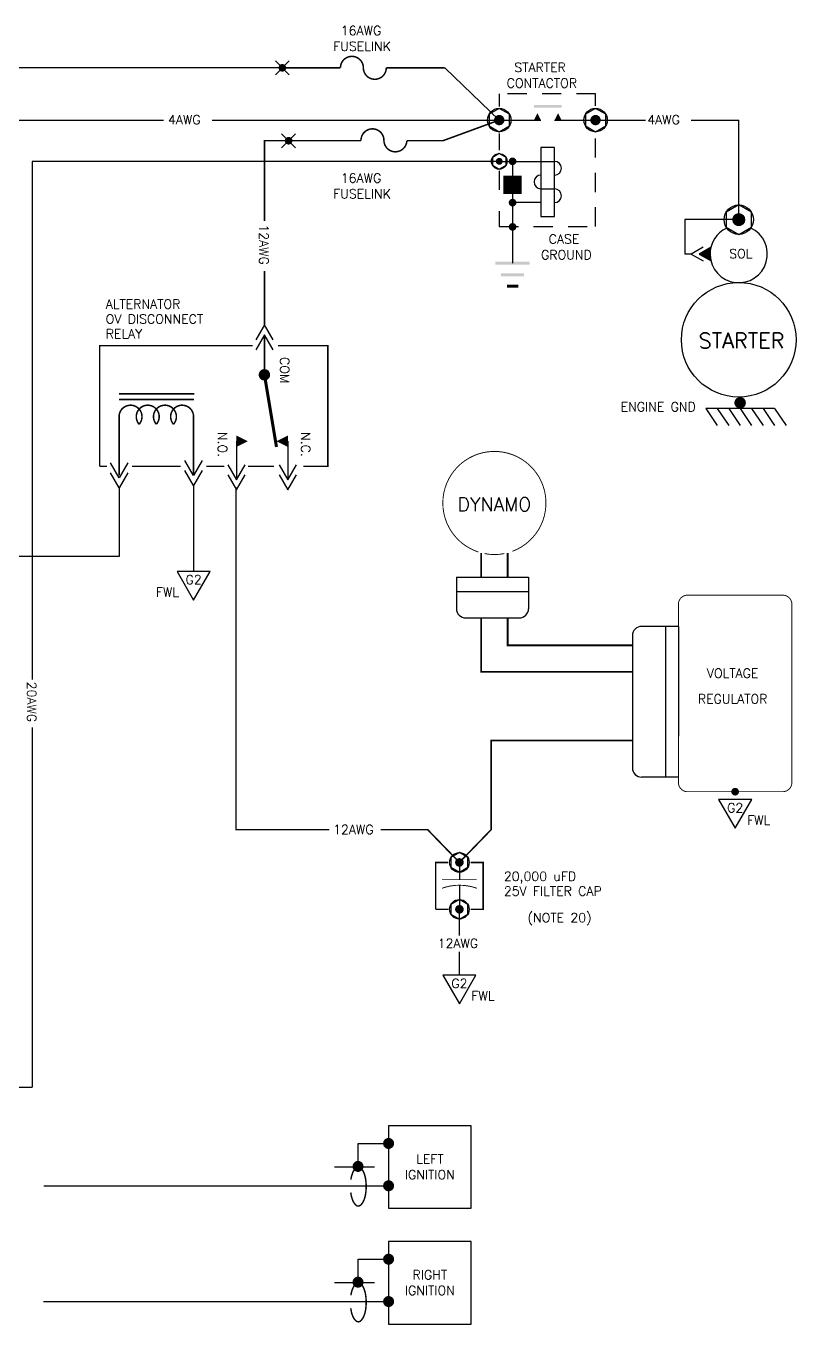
# Model space of a CAD drawing. Extents: x -0.2 to 13.5, y 0.7 to 9.7.
# Drawn here: x 8.48 to 13.51, y 1.23 to 9.72 of the extents above; entities that cross this region are included whole.
import ezdxf
from ezdxf.enums import TextEntityAlignment as Align

# ---------------------------------------------------------------- set-up
doc = ezdxf.new("R2010")
doc.units = 0
doc.header["$LTSCALE"] = 0.5
doc.header["$MEASUREMENT"] = 0
doc.linetypes.add('HIDDEN', pattern=[0.375, 0.25, -0.125])
doc.layers.get('0').update_dxf_attribs({"linetype": 'CONTINUOUS'})
doc.styles.get("Standard").update_dxf_attribs({"font": 'ROMANS.shx'})

# ---------------------------------------------------------------- blocks, each defined once
blk = doc.blocks.new('ENGGND', base_point=(26.13794089394672, 15.93728292813251))
for p, q in [((26.175, 16.1625), (26.2875, 16.2375)), ((26.175, 16.0875), (26.2875, 16.1625)), ((26.17499999999999, 16.1625), (26.175, 15.7125)), ((26.175, 16.0125), (26.2875, 16.0875)), ((26.175, 15.9375), (26.2875, 16.0125)), ((26.175, 15.8625), (26.2875, 15.9375)), ((26.175, 15.7875), (26.2875, 15.8625)), ((26.175, 15.7125), (26.2875, 15.7875))]:
    blk.add_line(p, q)
blk.add_lwpolyline([(26.11919089394672, 15.93728292813251, 0.0375, 0.0375, 1), (26.15669089394672, 15.93728292813251, 0.0375, 0.0375, 1)], format="xyseb", close=True)
blk = doc.blocks.new('SPADETERM')
at = {"color": 7}
for p, q in [((0, 0), (-0.09778629398190475, 0.0564569431535098)), ((-0.09778629398190475, -0.0564569431535098), (0, 0)), ((0.06509466086077254, 0), (-0.03269163312113221, 0.0564569431535098)), ((-0.03269163312113221, -0.0564569431535098), (0.06509466086077254, 0))]:
    blk.add_line(p, q, dxfattribs=at)
blk = doc.blocks.new('SPADTERM')
at = {"color": 7, "xscale": 0.8, "yscale": 0.8, "zscale": 0.8, "rotation": 270}
blk.add_blockref('SPADETERM', (0, 0.05207572868861732), dxfattribs=at)
blk = doc.blocks.new('DOT')
at = {"color": 7}
blk.add_lwpolyline([(-0.01249999999999929, 0, 0.025, 0.025, 1), (0.01249999999999929, 0, 0.025, 0.025, 1)], format="xyseb", close=True, dxfattribs=at)
blk = doc.blocks.new('GND', base_point=(5.399999999999999, 6.45))
for points in [[(5.2875, 6.46), (5.2875, 6.44), (5.5125, 6.46), (5.5125, 6.44)], [(5.325, 6.385), (5.325, 6.365), (5.475, 6.385), (5.475, 6.365)], [(5.4375, 6.29), (5.4375, 6.31), (5.3625, 6.29), (5.3625, 6.31)]]:
    blk.add_trace(points)
blk = doc.blocks.new('DIODE')
blk.add_lwpolyline([(0, 0, 0.15, 0.15, 0), (0, -0.02324600182806336, 0, 0.15, 0), (0, -0.1510990118823976, 0.15, 0.15, 0)], format="xyseb")
blk = doc.blocks.new('G2')
blk.add_lwpolyline([(-0.1081406414737565, 0), (3.552713678800501e-15, -0.1873050853956357), (0.1081406414737565, 0)], close=True)
blk.add_text('G2', height=0.06).set_placement((0.0003153238489126409, -0.08411461235873219), align=Align.CENTER)
blk.add_text('FWL', height=0.06).set_placement((0.07846050842648467, -0.1654969308705887))
blk = doc.blocks.new('SPLICE')
for p, q in [((-0.04540863766729331, -0.04540863766729331), (0.04540863766729686, 0.04540863766729331)), ((0.04540863766729331, -0.04540863766730041), (-0.04540863766729331, 0.04540863766729331))]:
    blk.add_line(p, q)
blk.add_blockref('DOT', (0, 0))
blk = doc.blocks.new('FUSELINK')
blk.add_lwpolyline([(0, 0, 0.01, 0.01, 0), (0.3821036461725971, 0, 0.01, 0.01, -1.000000000000012), (0.5321036461725992, 1.77635683940025e-15, 0.01, 0.01, 1), (0.68210364617258, 1.77635683940025e-15, 0.01, 0.01, 0), (1.062575838947687, 1.77635683940025e-15, 0.01, 0.01, 0)], format="xyseb")
blk.add_blockref('SPLICE', (1.062575838947687, 1.77635683940025e-15))

msp = doc.modelspace()

# ---------------------------------------------------------------- linework, layer by layer
at = {"color": 7}
for p, q in [((10.1524001465484, 9.450556581538128), (6.967268063109422, 9.450556581538128)), ((11.57188142908023, 9.108591531687797), (11.21497598549609, 9.45055658153813)), ((7.399827575625689, 9.108591531687798), (9.374573081707673, 9.108591531687797)), ((9.692592713457856, 9.108591531687797), (11.57188142908023, 9.108591531687797)), ((12.20188142908023, 9.108591531687797), (12.52926664756051, 9.108591531687797)), ((12.82725205447511, 9.108591531687797), (13.1388780702546, 9.108591531687797)), ((13.1388780702546, 8.457030042652566), (13.1388780702546, 9.108591531687797)), ((11.57188142908023, 8.838591531687797), (8.5159620868233, 8.838591531687797)), ((8.5159620868233, 8.838591531687797), (8.515962086823299, 5.447797944459113)), ((11.65912217712695, 8.838591531687527), (11.65912217712695, 8.171483591442716)), ((10.03543946205137, 7.768597782940394), (9.978982518897865, 7.670811488958489)), ((10.09189640520488, 7.670811488958489), (10.03543946205137, 7.768597782940394)), ((10.03543946205137, 7.703503122079622), (9.978982518897865, 7.605716828097717)), ((10.09189640520488, 7.605716828097717), (10.03543946205137, 7.703503122079622)), ((9.572004792262018, 6.783615648391097), (9.515547849108508, 6.881401942373002)), ((9.628461735415527, 6.881401942373002), (9.572004792262018, 6.783615648391097)), ((9.084504792262017, 6.76720283558653), (9.028047849108507, 6.864989129568435)), ((9.084504792262017, 6.702108174725757), (9.028047849108507, 6.799894468707662)), ((9.140961735415527, 6.864989129568435), (9.084504792262017, 6.76720283558653)), ((9.140961735415527, 6.799894468707662), (9.084504792262017, 6.702108174725757)), ((9.572004792262018, 6.718520987530325), (9.515547849108508, 6.81630728151223)), ((9.628461735415527, 6.81630728151223), (9.572004792262018, 6.718520987530325)), ((9.79555698303177, 6.853083045300272), (9.852013926185279, 6.755296751318367)), ((9.852013926185279, 6.755296751318367), (9.908470869338789, 6.853083045300272)), ((10.13305698303177, 6.853083045300272), (10.18951392618528, 6.755296751318367)), ((10.18951392618528, 6.755296751318367), (10.24597086933879, 6.853083045300272)), ((9.572004792262018, 6.718520987530325), (9.572004792262018, 6.155458565364699)), ((9.79555698303177, 6.787988384439499), (9.852013926185279, 6.690202090457595)), ((9.852013926185279, 6.690202090457595), (9.908470869338789, 6.787988384439499)), ((10.13305698303177, 6.787988384439499), (10.18951392618528, 6.690202090457595)), ((10.18951392618528, 6.690202090457595), (10.24597086933879, 6.787988384439499)), ((9.084504792262017, 6.702108174725757), (9.084504792262017, 6.252717736517515)), ((9.084504792262017, 6.252717736517515), (6.979140074662307, 6.252717736517514)), ((8.515962086823299, 5.133019191354977), (8.515962086823299, 2.781469703001075)), ((6.002795195600196, 2.781469703001076), (8.515962086823299, 2.781469703001075)), ((10.64812354892896, 2.412210769683981), (10.84797884258903, 2.412210769683981)), ((10.64812354892896, 2.268914273067), (10.64812354892896, 2.412210769683981)), ((10.75638942232102, 2.25801715861827), (10.49478385884256, 2.25801715861827)), ((8.592085276725411, 2.135273273471429), (10.84797884258903, 2.135273273471429)), ((10.64812354892896, 1.654736216929295), (10.84797884258903, 1.654736216929295)), ((10.64812354892896, 1.511439720312313), (10.64812354892896, 1.654736216929295)), ((10.75638942232102, 1.500542605863584), (10.49478385884256, 1.500542605863584)), ((8.589692171316369, 1.377798720716743), (10.84797884258903, 1.377798720716743))]:
    msp.add_line(p, q, dxfattribs=at)
for p, q in [((11.59297258773675, 9.108591531687797), (11.84448641840064, 9.108591531687797)), ((11.93448641840055, 9.108591531687797), (12.20188142908023, 9.108591531687797)), ((11.84448641840064, 8.928591531687442), (11.84448641840064, 8.478591531687886)), ((11.93448641840055, 8.928591531687442), (11.84448641840064, 8.928591531687442)), ((11.93448641840055, 8.478591531687886), (11.93448641840055, 8.928591531687442)), ((11.57248384278428, 8.838591531687527), (11.93448641840055, 8.838591531687527)), ((11.84448641840064, 8.658591531687708), (11.93448641840055, 8.658591531687708)), ((11.84448641840064, 8.568591531687797), (11.65912217712695, 8.568591531687801)), ((11.84448641840064, 8.478591531687886), (11.93448641840055, 8.478591531687886)), ((13.1388780702546, 8.457030042652566), (12.78691501190248, 8.457030042652566)), ((12.78691501190248, 8.457030042652566), (12.78691501190248, 8.232030042652788)), ((12.82718044534942, 8.232030042652788), (12.78691501190248, 8.232030042652788)), ((9.852013926185279, 7.007056335054825), (9.852013926185279, 6.755296751318367)), ((10.18951392618528, 7.007056335054825), (10.18951392618528, 6.755296751318367)), ((11.29130441629285, 6.11671889527048), (11.76376176240066, 6.11671889527048)), ((11.29130441629285, 6.11671889527048), (11.29130441629285, 5.91138325352179)), ((11.76376176240066, 6.11671889527048), (11.76376176240066, 5.91138325352179)), ((11.29130441629285, 6.024930304224799), (11.76376176240066, 6.024930304224795)), ((11.35130441629285, 5.851383253521788), (11.70376176240067, 5.851383253521788)), ((12.74420799870242, 5.79572684050829), (12.503210484901, 5.795726840508293)), ((12.65988558224667, 5.79572684050829), (12.65988558224667, 4.809723240675292)), ((12.74420799870242, 5.79572684050829), (12.74420799870242, 5.077694495566052)), ((12.443210484901, 5.735726840508295), (12.443210484901, 4.869723240675294)), ((12.74420799870242, 4.809723240675292), (12.503210484901, 4.809723240675292)), ((11.31125949152435, 4.251136050157668), (11.31125949152435, 4.137759509226355)), ((11.31125949152435, 4.102007760070108), (11.31125949152435, 3.941711975186254))]:
    msp.add_line(p, q)
at = {"color": 5, "linetype": 'HIDDEN'}
for points in [[(11.57188142908023, 9.27934475503837), (11.57188142908023, 9.198104228141386)], [(12.20188142908023, 9.201356452251026), (12.20188142908023, 9.27934475503837), (11.572013054788, 9.27934475503837)], [(11.57188142908023, 9.020858014165952), (11.57188142908023, 8.910744666548474)], [(11.57188142908023, 8.511841609720797), (11.57188142908023, 8.41302519167198), (12.20188142908023, 8.41302519167198), (12.20188142908023, 9.017605790056308)], [(11.57188142908023, 8.776295769438978), (11.57188142908023, 8.623362759690401)]]:
    msp.add_lwpolyline(points, dxfattribs=at)
at = {"color": 7}
for points in [[(11.63844823271619, 9.147023893686114), (11.57188142908023, 9.185456255684429), (11.50531462544427, 9.147023893686114), (11.50531462544427, 9.070159169689479), (11.57188142908023, 9.031726807691165), (11.63844823271619, 9.070159169689479)], [(12.2684482327162, 9.147023893686114), (12.20188142908023, 9.185456255684429), (12.13531462544427, 9.147023893686114), (12.13531462544427, 9.070159169689479), (12.20188142908023, 9.031726807691165), (12.2684482327162, 9.070159169689479)], [(11.61625929817087, 8.86421310635334), (11.57188142908023, 8.889834681018886), (11.52750355998959, 8.86421310635334), (11.52750355998959, 8.812969957022254), (11.57188142908023, 8.787348382356708), (11.61625929817087, 8.812969957022254)], [(13.22208657479955, 8.50507049515046), (13.13887807025459, 8.553110947648356), (13.05566956570964, 8.50507049515046), (13.05566956570964, 8.408989590154668), (13.13887807025459, 8.360949137656775), (13.22208657479955, 8.408989590154668)], [(11.36673182788765, 4.283163018489591), (11.31125949152434, 4.315189986821525), (11.25578715516105, 4.283163018489591), (11.25578715516105, 4.219109081825734), (11.31125949152434, 4.1870821134938), (11.36673182788765, 4.219109081825734)], [(11.36673182788765, 3.976406392440345), (11.31125949152434, 4.008433360772279), (11.25578715516105, 3.976406392440345), (11.25578715516105, 3.912352455776488), (11.31125949152434, 3.880325487444554), (11.36673182788765, 3.912352455776488)], [(10.84797884258903, 2.528069978089529), (10.84797884258903, 1.988069978090066), (11.3879788425885, 1.988069978090066), (11.3879788425885, 2.528069978089529)], [(10.84797884258903, 1.770595425334842), (10.84797884258903, 1.230595425335379), (11.3879788425885, 1.230595425335379), (11.3879788425885, 1.770595425334842)]]:
    msp.add_lwpolyline(points, close=True, dxfattribs=at)
for points in [[(11.57188142908023, 9.108591531687797, 0.01, 0.01, 0), (11.20341639146694, 8.973560592160965, 0.01, 0.01, 0), (10.96735611010252, 8.973560592160965, 0.01, 0.01, -0.9826879488561869), (10.81740184770027, 8.976179475076215, 0.01, 0.01, 1.017617038210385), (10.66744758529794, 8.973560592160963, 0.01, 0.01, 0), (10.03543946205137, 8.973560592160965, 0.01, 0.01, 0), (10.03543946205137, 8.449152867049799, 0.01, 0.01, 0)], [(10.03543946205137, 8.120953992565525, 0.01, 0.01, 0), (10.03543946205137, 7.768597782940394, 0.01, 0.01, 0)], [(11.65875528618515, 6.287140202600461, 0.006, 0.006, 5.879855679315355), (11.43566611942568, 6.282231875230052, 0.006, 0.006, 5.879855679315355)], [(9.005162044645594, 6.842724267376396, 0.01, 0.01, 0), (8.957512560125984, 6.842724267376396, 0.01, 0.01, 0)], [(11.47506247505415, 6.271980025035357, 0.006, 0.006, 0.09752172073903193), (11.60547649479236, 6.272005684693897, 0.006, 0.006, 0.09752172073903193)], [(11.42517743556596, 4.082200932841146, 0.006, 0.006, 0.1738692476906251), (11.19734154748273, 4.08220093284111, 0.006, 0.006, 5.879855679315355)], [(10.60135228456335, 2.175849869439367, 0.009600000000000001, 0.009600000000000001, -0.005294010005868618), (10.6023839697074, 2.182431197618324, 0.009600000000000001, 0.009600000000000001, -0.05466851896899956), (10.61317889033132, 2.220645531732294, 0.009600000000000001, 0.009600000000000001, -0.09761432446322021), (10.63303108163928, 2.251002647158429, 0.009600000000000001, 0.009600000000000001, -0.2019380871976843), (10.64969080852166, 2.25801715861827, 0.009600000000000001, 0.009600000000000001, -0.2019380871976881), (10.66635053540403, 2.251002647158429, 0.009600000000000001, 0.009600000000000001, -0.09761432446322814), (10.68620272671199, 2.220645531732294, 0.009600000000000001, 0.009600000000000001, -0.05466851896898944), (10.69699764733592, 2.182431197618324, 0.009600000000000001, 0.009600000000000001, -0.04154435050051954), (10.70132645841469, 2.130422443256225, 0.009600000000000001, 0.009600000000000001, -0.04154435050052599), (10.69699764733592, 2.078413688894126, 0.009600000000000001, 0.009600000000000001, -0.05466851896899208), (10.68620272671199, 2.040199354780156, 0.009600000000000001, 0.009600000000000001, -0.0976143244632253), (10.66635053540403, 2.009842239354023, 0.009600000000000001, 0.009600000000000001, -0.2019380871976909), (10.64969080852166, 2.002827727894178, 0.009600000000000001, 0.009600000000000001, -0.2019380871976738), (10.63303108163928, 2.009842239354025, 0.009600000000000001, 0.009600000000000001, -0.09761432446319672), (10.61317889033132, 2.040199354780156, 0.009600000000000001, 0.009600000000000001, -0.0546685189689828), (10.6023839697074, 2.078413688894122, 0.009600000000000001, 0.009600000000000001, -0.009990403471888749), (10.60055392590591, 2.090850254299441, 0.009600000000000001, 0.009600000000000001, -0.04154435050053698)], [(10.60135228456335, 1.41837531668468, 0.009600000000000001, 0.009600000000000001, -0.005294010005868618), (10.6023839697074, 1.424956644863637, 0.009600000000000001, 0.009600000000000001, -0.05466851896899956), (10.61317889033132, 1.463170978977607, 0.009600000000000001, 0.009600000000000001, -0.09761432446322021), (10.63303108163928, 1.493528094403742, 0.009600000000000001, 0.009600000000000001, -0.2019380871976843), (10.64969080852166, 1.500542605863584, 0.009600000000000001, 0.009600000000000001, -0.2019380871976881), (10.66635053540403, 1.493528094403742, 0.009600000000000001, 0.009600000000000001, -0.09761432446322814), (10.68620272671199, 1.463170978977607, 0.009600000000000001, 0.009600000000000001, -0.05466851896898944), (10.69699764733592, 1.424956644863637, 0.009600000000000001, 0.009600000000000001, -0.04154435050051954), (10.70132645841469, 1.372947890501538, 0.009600000000000001, 0.009600000000000001, -0.04154435050052599), (10.69699764733592, 1.320939136139439, 0.009600000000000001, 0.009600000000000001, -0.05466851896899208), (10.68620272671199, 1.282724802025469, 0.009600000000000001, 0.009600000000000001, -0.0976143244632253), (10.66635053540403, 1.252367686599336, 0.009600000000000001, 0.009600000000000001, -0.2019380871976909), (10.64969080852166, 1.245353175139491, 0.009600000000000001, 0.009600000000000001, -0.2019380871976738), (10.63303108163928, 1.252367686599338, 0.009600000000000001, 0.009600000000000001, -0.09761432446319672), (10.61317889033132, 1.282724802025469, 0.009600000000000001, 0.009600000000000001, -0.0546685189689828), (10.6023839697074, 1.320939136139436, 0.009600000000000001, 0.009600000000000001, -0.009990403471888749), (10.60055392590591, 1.333375701544754, 0.009600000000000001, 0.009600000000000001, -0.04154435050053698)]]:
    msp.add_lwpolyline(points, format="xyseb", dxfattribs=at)
for points in [[(11.55500642908025, 9.108591531687797, 0.03374999999996624, 0.03374999999996624, 1), (11.58875642908021, 9.108591531687797, 0.03374999999996624, 0.03374999999996624, 1)], [(12.18500642908025, 9.108591531687797, 0.03374999999996624, 0.03374999999996624, 1), (12.21875642908022, 9.108591531687797, 0.03374999999996624, 0.03374999999996624, 1)], [(11.56063142908024, 8.838591531687797, 0.0224999999999775, 0.0224999999999775, 1), (11.58313142908022, 8.838591531687797, 0.0224999999999775, 0.0224999999999775, 1)], [(13.11778432025462, 8.457030042652566, 0.04218749999995781, 0.04218749999995781, 1), (13.15997182025458, 8.457030042652566, 0.04218749999995781, 0.04218749999995781, 1)], [(10.03543946205137, 7.423145811292746, 0.0375, 0.0375, -1), (10.03543946205137, 7.460645811292747, 0.0375, 0.0375, -1)], [(11.29719699152436, 4.251136050157668, 0.02812499999997187, 0.02812499999997187, 1), (11.32532199152433, 4.251136050157668, 0.02812499999997187, 0.02812499999997187, 1)], [(11.29719699152436, 3.944379424108422, 0.02812499999997187, 0.02812499999997187, 1), (11.32532199152433, 3.944379424108422, 0.02812499999997187, 0.02812499999997187, 1)]]:
    msp.add_lwpolyline(points, format="xyseb", close=True)
for points in [[(10.03543946205137, 7.441895811292743, 0.01, 0.01, 0), (10.03543946205138, 7.693655395029201, 0.01, 0.01, 0)], [(8.957512560125984, 6.842724267376396, 0.01, 0.01, 0), (8.957512560125984, 7.632262320929781, 0.01, 0.01, 0), (9.957636395742357, 7.632262320929781, 0.01, 0.01, 0)], [(10.12387475452102, 7.632262320929781, 0.01, 0.01, 0), (10.45006927073764, 7.632262320929781, 0.01, 0.01, 0), (10.45006927073764, 6.842724267376396, 0.01, 0.01, 0), (10.28943360536943, 6.842724267376396, 0.01, 0.01, 0)], [(10.03951392618528, 7.419556335054826, 0.02, 0.02, 0), (10.11451392618528, 6.969556335054824, 0.02, 0.02, 0)], [(9.577927590003664, 7.317930253251353, 0.01, 0.01, 0), (9.084504792262017, 7.317930253251353, 0.01, 0.01, 0)], [(9.574456905588775, 7.280430253251351, 0.01, 0.01, 0), (9.084504792262017, 7.280430253251351, 0.01, 0.01, 0)], [(9.084504792262017, 6.783615648391097, 0.01, 0.01, 0), (9.084504792262017, 7.167930253251355, 0.01, 0.01, -1.447009440658914), (9.215754792262018, 7.118322416168893, 0.01, 0.01, -2.215250437021534), (9.328254792262015, 7.118322416168893, 0.01, 0.01, -2.215250437021521), (9.440754792262016, 7.118322416168893, 0.01, 0.01, -2.215250437021545)], [(9.440754792262016, 7.118322416168893, 0.01, 0.01, -1.447009440658914), (9.572004792262018, 7.167930253251355, 0.01, 0.01, 0), (9.572004792262018, 6.783615648391097, 0.01, 0.01, 0)], [(9.927013926185278, 7.007056335054825, 0, 0.075, 0), (9.852013926185279, 7.007056335054825, 0.075, 0.075, 0)], [(10.11451392618528, 7.007056335054825, 0, 0.075, 0), (10.18951392618528, 7.007056335054825, 0.075, 0.075, 0)], [(9.486715566697992, 6.842724267376396, 0.01, 0.01, 0), (9.169288030412424, 6.842724267376396, 0.01, 0.01, 0)], [(9.773894327901322, 6.842724267376396, 0.01, 0.01, 0), (9.656135930223737, 6.842724267376396, 0.01, 0.01, 0)], [(10.09877680607776, 6.842724267376396, 0.01, 0.01, 0), (9.927584809490439, 6.842724267376396, 0.01, 0.01, 0)], [(9.849627139796343, 6.706388805365783, 0.01, 0.01, 0), (9.849627139796345, 4.465235647644824, 0.01, 0.01, 0), (10.45990220123562, 4.465235647644824, 0.01, 0.01, 0)], [(11.45380433117463, 6.276880334749946, 0.012, 0.012, 0), (11.45380433117463, 6.11671889527048, 0.012, 0.012, 0)], [(11.62660433117462, 6.276880334749946, 0.012, 0.012, 0), (11.62660433117462, 6.11671889527048, 0.012, 0.012, 0)], [(12.98784297416376, 6.000030073906891, 0.006, 0.006, 0), (12.80420799870242, 6.000030073906891, 0.006, 0.006, 0.414213562373095), (12.74420799870242, 5.940030073906892, 0.006, 0.006, 0), (12.74420799870242, 4.773936490253184, 0.006, 0.006, 0.414213562373095), (12.80420799870242, 4.713936490253182, 0.006, 0.006, 0), (13.42673416564976, 4.713936490253182, 0.006, 0.006, 0.4142135623730955), (13.48673416564977, 4.773936490253184, 0.006, 0.006, 0), (13.48673416564977, 5.940030073906892, 0.006, 0.006, 0.414213562373095), (13.42673416564977, 6.000030073906891, 0.006, 0.006, 0)], [(13.42673416564977, 6.000030073906891, 0.006, 0.006, 0), (12.98111819169485, 6.000030073906891, 0.006, 0.006, 0.1823954839194988)], [(11.45380433117463, 5.851383253521788, 0.012, 0.012, 0), (11.45380433117463, 5.498473985929532, 0.012, 0.012, 0), (12.443210484901, 5.498473985929532, 0.012, 0.012, 0)], [(11.62660433117462, 5.851383253521788, 0.012, 0.012, 0), (11.62660433117462, 5.671672675931521, 0.012, 0.012, 0), (12.443210484901, 5.671672675931521, 0.012, 0.012, 0)], [(11.31125949152435, 4.251136050157668, 0.01, 0.01, 0), (11.51864029273787, 4.465235647644824, 0.01, 0.01, 0), (11.51864029273787, 5.048473985929539, 0.01, 0.01, 0), (12.443210484901, 5.048473985929539, 0.01, 0.01, 0)], [(10.79554306311808, 4.465235647644824, 0.01, 0.01, 0), (11.10387869031082, 4.465235647644824, 0.01, 0.01, 0), (11.31125949152435, 4.251136050157668, 0.01, 0.01, 0)], [(11.23592732807989, 4.251136050157661, 0.01, 0.01, 0), (11.1558354384124, 4.251136050157661, 0.01, 0.01, 0), (11.1558354384124, 3.944379424108422, 0.01, 0.01, 0)], [(11.38543218879253, 3.944379424108422, 0.01, 0.01, 0), (11.46668354463629, 3.944379424108422, 0.01, 0.01, 0), (11.46668354463629, 4.251136050157661, 0.01, 0.01, 0), (11.38543218879253, 4.251136050157661, 0.01, 0.01, 0)], [(11.42454558813253, 4.137759509226359, 0.005, 0.005, 0), (11.19797339491616, 4.137759509226359, 0.005, 0.005, 0)], [(11.1558354384124, 3.944379424108422, 0.01, 0.01, 0), (11.23859705773547, 3.944379424108422, 0.01, 0.01, 0)], [(11.31125949152435, 3.944379424108422, 0.01, 0.01, 0), (11.31125949152435, 3.77191024118155, 0.01, 0.01, 0)], [(11.31125949152435, 3.66626685712455, 0.01, 0.01, 0), (11.31125949152435, 3.513679473722195, 0.01, 0.01, 0)]]:
    msp.add_lwpolyline(points, format="xyseb")
msp.add_lwpolyline([(9.463864150788261, 6.155458565364699), (9.572004792262021, 5.968153479969064), (9.680145433735774, 6.155458565364699)], close=True)
for points in [[(10.82997884258903, 2.412210769683981, 0.036, 0.036, 1), (10.86597884258903, 2.412210769683981, 0.036, 0.036, 1)], [(10.62999182289203, 2.261959837507418, 0.036, 0.036, -1), (10.66599182289203, 2.261959837507418, 0.036, 0.036, -1)], [(10.82997884258903, 2.135273273471429, 0.036, 0.036, 1), (10.86597884258903, 2.135273273471429, 0.036, 0.036, 1)], [(10.82997884258903, 1.654736216929295, 0.036, 0.036, 1), (10.86597884258903, 1.654736216929295, 0.036, 0.036, 1)], [(10.62999182289203, 1.504485284752731, 0.036, 0.036, -1), (10.66599182289203, 1.504485284752731, 0.036, 0.036, -1)], [(10.82997884258903, 1.377798720716743, 0.036, 0.036, 1), (10.86597884258903, 1.377798720716743, 0.036, 0.036, 1)]]:
    msp.add_lwpolyline(points, format="xyseb", close=True, dxfattribs=at)
for centre, radius in [((11.57188142908023, 9.108591531687797), 0.07686472399663248), ((12.20188142908023, 9.108591531687797), 0.07686472399663248), ((11.57188142908023, 8.838591531687797), 0.05124314933108796), ((13.13887807025459, 8.457030042652566), 0.09608090499579061), ((13.1388780702546, 8.457030042652566), 0.03749999999996215), ((13.1388780702546, 7.671078263562251), 0.374999999999625), ((11.31125949152434, 4.251136050157668), 0.06405393666385996), ((11.31125949152434, 3.944379424108422), 0.06405393666385996)]:
    msp.add_circle(centre, radius, dxfattribs=at)
for centre, radius, start, end in [((11.93448641840055, 8.793591531687571), 0.04499999999995458, 270, 90), ((11.84448641840064, 8.70359153168766), 0.04499999999995511, 90, 270), ((11.93448641840055, 8.613591531687753), 0.04499999999995458, 270, 90), ((11.35130441629285, 5.91138325352179), 0.06, 179.9999999999999, 270.0000000000002), ((11.70376176240067, 5.91138325352179), 0.06, 270, 0), ((12.503210484901, 5.735726840508295), 0.06, 90, 179.9999999999999), ((12.503210484901, 4.869723240675294), 0.06, 179.9999999999999, 270)]:
    msp.add_arc(centre, radius, start, end)
for start, end in [(114.8711614151922, 181.7134546468403), (181.7134546468403, 65.12883858481136)]:
    msp.add_arc((13.1388780702546, 8.232030042652788), 0.1874999999998125, start, end, dxfattribs=at)
for points in [[(11.84448641840064, 9.108591531687797), (11.82198641840066, 9.153591531687756), (11.79948641840068, 9.108591531687797)], [(11.93448641840055, 9.108591531687797), (11.95698641840053, 9.153591531687756), (11.9794864184005, 9.108591531687797)], [(12.87925617403804, 8.232030042652788), (12.95748520922357, 8.277195597175595), (12.95748520922357, 8.18686448812998)]]:
    msp.add_solid(points)
msp.add_trace([(11.79948641840068, 9.207591531687697), (11.79948641840068, 9.189591531687714), (11.9794864184005, 9.207591531687697), (11.9794864184005, 9.189591531687714)])

# ---------------------------------------------------------------- block references
for name, p, rotation in [('FUSELINK', (11.21497598549609, 9.45055658153813), 180), ('ENGGND', (13.14810863397354, 7.258659298927928), 270)]:
    msp.add_blockref(name, p, dxfattribs=dict(at, rotation=rotation))
for name, p in [('SPLICE', (10.19357454863319, 8.973560592160965)), ('DOT', (11.65912217712695, 8.838591531687527)), ('DOT', (11.65912217712695, 8.568591531687801)), ('DOT', (11.65912217712695, 8.409856874857272)), ('GND', (11.65912217712695, 8.171483591442716))]:
    msp.add_blockref(name, p, dxfattribs=at)
at = {"color": 7, "xscale": 0.8, "yscale": 0.8, "zscale": 0.8}
msp.add_blockref('DIODE', (11.65912217712695, 8.746016343544719), dxfattribs=at)
at = {"rotation": 270}
msp.add_blockref('SPADTERM', (12.82718044534942, 8.232030042652788), dxfattribs=at)
for name, p in [('DOT', (13.11547108217609, 4.713936490253182)), ('G2', (13.11547108217609, 4.662700627652554)), ('G2', (11.31125949152435, 3.513679473722195))]:
    msp.add_blockref(name, p)
at = {"color": 7, "xscale": -0.4800000000000001, "yscale": 0.4800000000000001, "zscale": 0.4800000000000001, "rotation": 180}
for p in [(10.64969080852166, 2.25801715861827), (10.64969080852166, 1.500542605863584)]:
    msp.add_blockref('DOT', p, dxfattribs=at)

# ---------------------------------------------------------------- texts
for s, height, p in [('16AWG', 0.05999999999994, (10.53544460242705, 9.6645283604161)), ('FUSELINK', 0.05999999999994, (10.48531404660244, 9.561671217559066)), ('STARTER', 0.05999999999994, (11.67072108772635, 9.4234452571207)), ('CONTACTOR', 0.05999999999994, (11.62059053190173, 9.320588114263668)), ('4AWG', 0.05999961599994003, (12.54048555194253, 9.081069382397978)), ('16AWG', 0.05999999999994, (10.53544460242705, 8.699008030547525)), ('FUSELINK', 0.05999999999994, (10.48531404660244, 8.596150887690492)), ('CASE', 0.05999999999994, (11.8955843586754, 8.3000867337655)), ('GROUND', 0.05999999999994, (11.84545380285078, 8.197229590908467)), ('FWL', 0.06, (9.325293682820561, 5.989961634494111))]:
    msp.add_text(s, height=height).set_placement(p)
at = {"color": 7}
for s, height, p in [('4AWG', 0.05999961599994003, (9.404570253692917, 9.081069382397978)), ('ALTERNATOR', 0.06, (8.997095716428136, 7.874505833168983)), ('OV DISCONNECT', 0.06, (8.997095716428136, 7.777362976026126)), ('RELAY', 0.06, (8.997095716428136, 7.680220118883269)), ('20,000 uFD', 0.06, (11.60219176516692, 4.130667207188758)), ('25V FILTER CAP', 0.06, (11.60219176516692, 4.033524350045901)), ('(NOTE 20)', 0.06, (11.75720452098736, 3.859724320517965))]:
    msp.add_text(s, height=height, dxfattribs=at).set_placement(p)
for s, p in [('12AWG', (10.00207378861155, 8.293963993042002)), ('COM', (10.13776419730486, 7.472168915527577)), ('N.O.', (9.731127799738353, 6.986009384552715)), ('N.C.', (10.27573012175933, 6.986009384552715)), ('20AWG', (8.482596413383483, 5.301570005589829))]:
    msp.add_text(s, height=0.06, rotation=270).set_placement(p, align=Align.CENTER)
for s, p in [('SOL', (13.15265221404199, 8.204211736598655)), ('ENGINE GND', (12.61221424283962, 7.202847951604721)), ('G2', (9.57232011611093, 6.071343953005967)), ('12AWG', (10.6173217938367, 4.436664132674799)), ('12AWG', (11.30141062728132, 3.691725965312787))]:
    msp.add_text(s, height=0.06).set_placement(p, align=Align.CENTER)
for s, height, p in [('STARTER', 0.1, (13.15765579710785, 7.615520056001312)), ('DYNAMO', 0.08999999999991001, (11.54020433117462, 6.549273162489128)), ('VOLTAGE', 0.05999999999994, (13.09903906899575, 5.459033705613431)), ('REGULATOR', 0.05999999999994, (13.09903906899575, 5.291101515138023)), ('LEFT', 0.05999999999994002, (11.11797884258877, 2.280569978089775)), ('IGNITION', 0.05999999999994002, (11.11797884258877, 2.177712835232735)), ('RIGHT', 0.05999999999994002, (11.11797884258877, 1.523095425335089)), ('IGNITION', 0.05999999999994002, (11.11797884258877, 1.420238282478048))]:
    msp.add_text(s, height=height, dxfattribs=at).set_placement(p, align=Align.CENTER)

doc.saveas('drawing.dxf')
